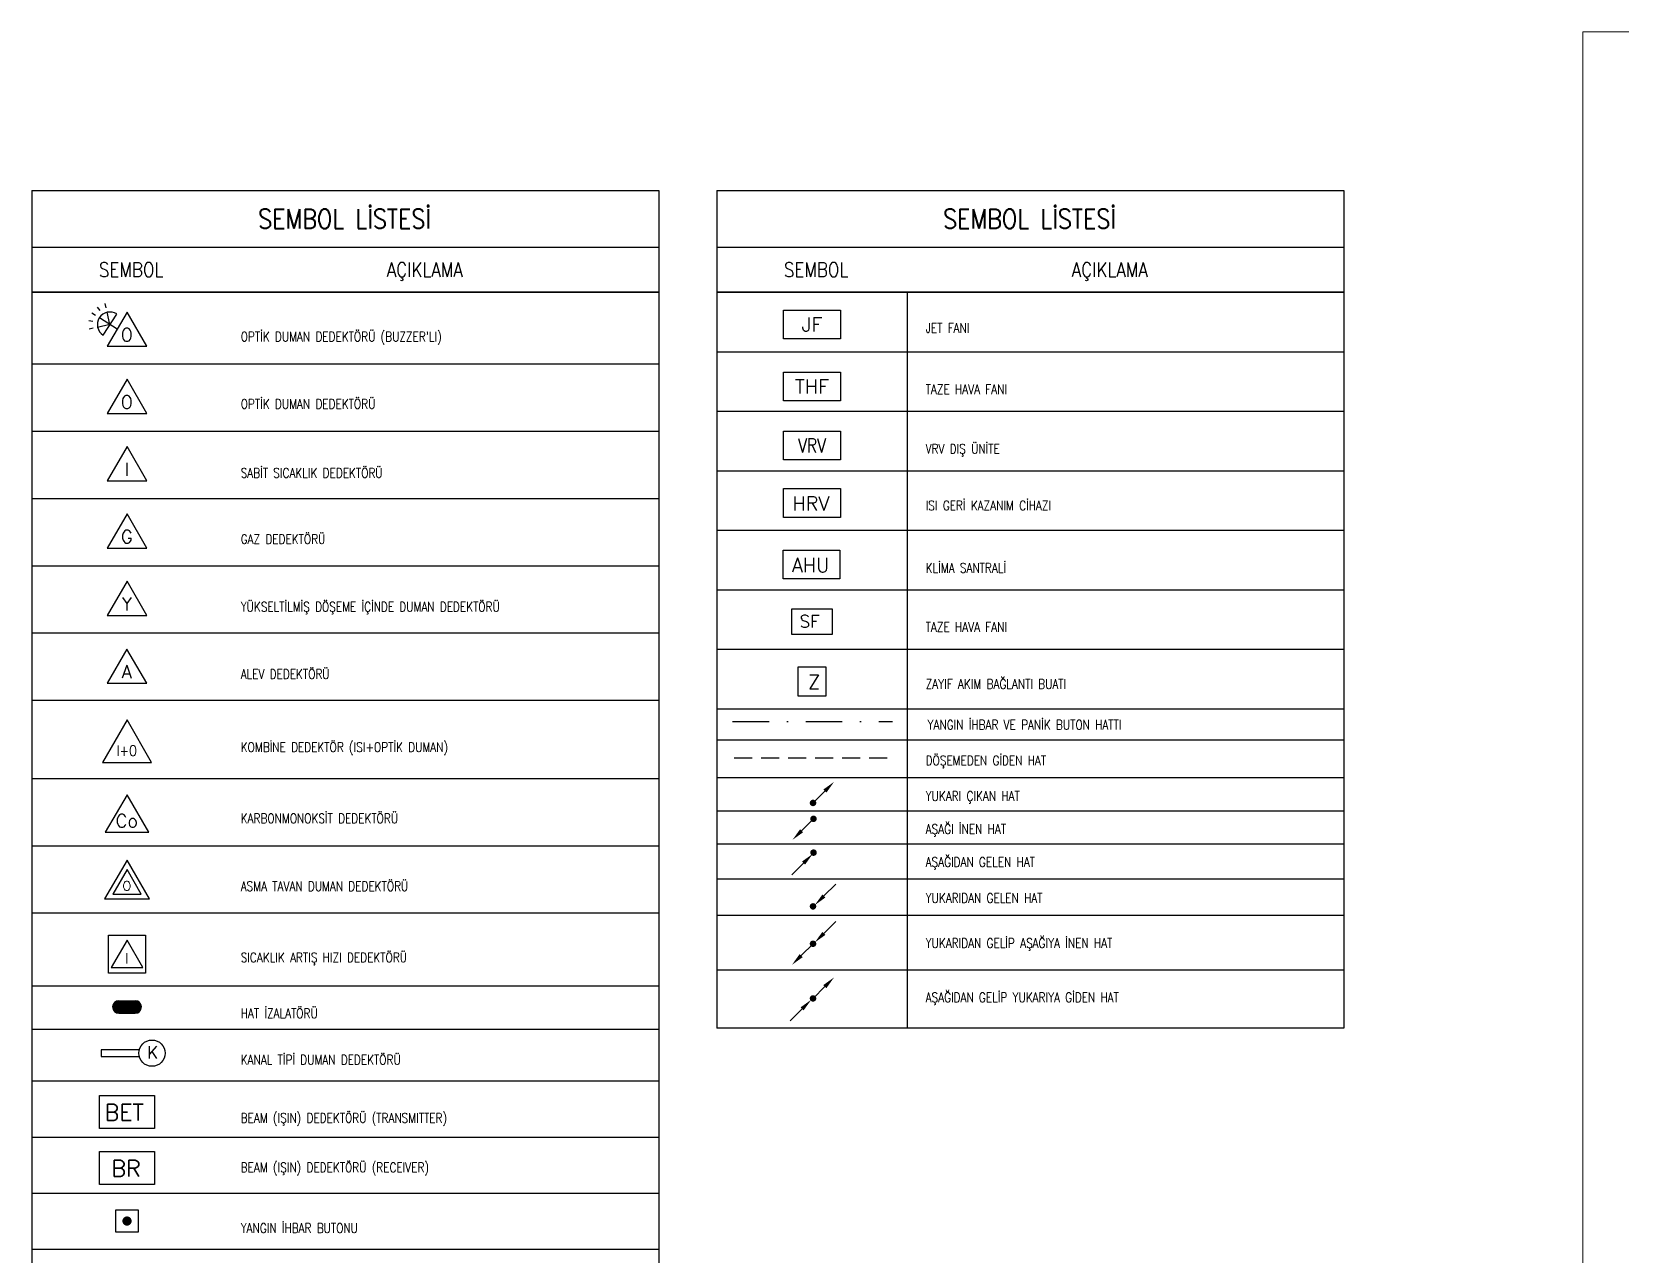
# Model space of a CAD drawing. Extents: x -3709 to 34975, y -230 to 8245.
# Drawn here: x -1616 to 40, y 2931 to 4205 of the extents above; entities that cross this region are included whole.
import ezdxf
from ezdxf.enums import TextEntityAlignment as Align

# ---------------------------------------------------------------- set-up
doc = ezdxf.new("R2010")
doc.units = 0
doc.linetypes.add('DASHDOT', pattern=[25.4, 12.7, -6.35, 0, -6.35])
doc.linetypes.add('HIDDEN', pattern=[0.375, 0.25, -0.125])
for name, color, linetype, lineweight in [('40A', 9, 'Continuous', 9), ('E-ALEV DEDEKTÖRÜ', 7, 'Continuous', 30), ('E-ASMA TAVAN DUMAN DEDEKTÖRÜ', 7, 'Continuous', 30), ('E-AŞAĞI İNEN HAT', 7, 'Continuous', 30), ('E-AŞAĞIDAN GELEN HAT', 7, 'Continuous', 30), ('E-AŞAĞIDAN GELİP YUKARIYA GİDEN HAT', 7, 'Continuous', 30), ('E-FLOW SWITCH', 7, 'Continuous', 30), ('E-GAZ DEDEKTÖRÜ', 7, 'Continuous', 30), ('E-HAT İZALATÖRÜ', 7, 'Continuous', 30), ('E-ISI GERİ KAZANIM', 7, 'Continuous', 30), ('E-JET FAN', 7, 'Continuous', 30), ('E-KABLO', 7, 'Continuous', 30), ('E-KANAL TİPİ DUMAN DEDEKTÖRÜ', 7, 'Continuous', 30), ('E-KARBONMONOKSİT DEDEKTÖRÜ', 7, 'Continuous', 30), ('E-KOMBİNE DEDEKTÖR (ISI+OPTİK DUMAN)', 7, 'Continuous', 30), ('E-OPTİK DUMAN DEDEKTÖRÜ', 7, 'Continuous', 30), ("E-OPTİK DUMAN DEDEKTÖRÜ (BUZZER'LI)", 7, 'Continuous', 30), ('E-SABİT SICAKLIK DEDEKTÖRÜ', 7, 'Continuous', 30), ('E-SICAKLIK ARTIŞ HIZI DEDEKTÖRÜ', 7, 'Continuous', 30), ('E-TAZE HAVA FANI', 7, 'Continuous', 30), ('E-VRV DIŞ ÜNİTE', 7, 'Continuous', 30), ('E-YANGIN', 7, 'Continuous', 30), ('E-YANGIN İHBAR BUTONU', 7, 'Continuous', 30), ('E-YAZI', 7, 'Continuous', 30), ('E-YUKARI ÇIKAN HAT', 7, 'Continuous', 30), ('E-YUKARIDAN GELEN HAT', 7, 'Continuous', 30), ('E-YUKARIDAN GELİP AŞAĞIYA İNEN HAT', 7, 'Continuous', 30), ('E-YÜKSELTİLMİŞ DÖŞEME İÇİNDE DUMAN DEDEKTÖRÜ', 7, 'Continuous', 30), ('E-ZAYIF AKIM BAĞLANTI KUTUSU BUAT', 7, 'Continuous', 30)]:
    doc.layers.add(name, color=color, linetype=linetype, lineweight=lineweight)
doc.styles.add('E-YAZI', font='txttw.shx')
doc.styles.add('ROMANS8', font='Txttw.shx')

# ---------------------------------------------------------------- blocks, each defined once
blk = doc.blocks.new("100_OPTİK DUMAN DEDEKTÖRÜ (BUZZER'LI) 085")
at = {"layer": "E-OPTİK DUMAN DEDEKTÖRÜ (BUZZER'LI)", "color": 3}
for p, q in [((-3.29, 3.22), (-3.66, 3.45)), ((-2.81, 3.73), (-3.06, 4.08)), ((-2.17, 4.01), (-2.26, 4.44)), ((-1.78, 2.26), (-2.06, 3.54)), ((-3.55, 2.57), (-3.98, 2.64)), ((-3.53, 1.87), (-3.96, 1.77)), ((-1.78, 2.26), (-3.06, 1.97)), ((-1.03, 1.78), (-2.88, 2.96))]:
    blk.add_line(p, q, dxfattribs=at)
at = {"layer": "E-OPTİK DUMAN DEDEKTÖRÜ (BUZZER'LI)", "color": 4}
blk.add_line((-2.48, 1.15), (-1.07, 3.36), dxfattribs=at)
blk.add_lwpolyline([(2.06, 0), (0, 3.57), (-2.06, 0)], close=True, dxfattribs=at)
blk.add_arc((-1.78, 2.26), 1.31, 57.5754, 237.5754, dxfattribs=at)
at = {"layer": "E-OPTİK DUMAN DEDEKTÖRÜ (BUZZER'LI)", "color": 3, "style": 'E-YAZI'}
blk.add_text('O', height=1.36, dxfattribs=at).set_placement((-0.02, 1.2), align=Align.MIDDLE)
blk = doc.blocks.new('100_OPTİK DUMAN DEDEKTÖRÜ 085')
at = {"layer": 'E-OPTİK DUMAN DEDEKTÖRÜ', "color": 4}
blk.add_lwpolyline([(2.06, 0), (0, 3.57), (-2.06, 0)], close=True, dxfattribs=at)
at = {"layer": 'E-OPTİK DUMAN DEDEKTÖRÜ', "color": 3, "style": 'E-YAZI'}
blk.add_text('O', height=1.36, dxfattribs=at).set_placement((-0.02, 1.2), align=Align.MIDDLE)
blk = doc.blocks.new('100_SABİT SICAKLIK DEDEKTÖRÜ 085')
at = {"layer": 'E-SABİT SICAKLIK DEDEKTÖRÜ', "color": 4}
blk.add_lwpolyline([(2.06, 0), (0, 3.57), (-2.06, 0)], close=True, dxfattribs=at)
at = {"layer": 'E-SABİT SICAKLIK DEDEKTÖRÜ', "color": 3, "style": 'E-YAZI'}
blk.add_text('I', height=1.36, dxfattribs=at).set_placement((-0.02, 1.2), align=Align.MIDDLE)
blk = doc.blocks.new('100_GAZ DEDEKTÖRÜ 085')
at = {"layer": 'E-GAZ DEDEKTÖRÜ', "color": 4}
blk.add_lwpolyline([(2.06, 0), (0, 3.57), (-2.06, 0)], close=True, dxfattribs=at)
at = {"layer": 'E-GAZ DEDEKTÖRÜ', "color": 3, "style": 'E-YAZI'}
blk.add_text('G', height=1.36, dxfattribs=at).set_placement((-0.02, 1.2), align=Align.MIDDLE)
blk = doc.blocks.new('100_YÜKSELTİLMİŞ DÖŞEME İÇİNDE DUMAN DEDEKTÖRÜ 085')
at = {"layer": 'E-YÜKSELTİLMİŞ DÖŞEME İÇİNDE DUMAN DEDEKTÖRÜ', "color": 4}
blk.add_lwpolyline([(2.06, 0), (0, 3.57), (-2.06, 0)], close=True, dxfattribs=at)
at = {"layer": 'E-YÜKSELTİLMİŞ DÖŞEME İÇİNDE DUMAN DEDEKTÖRÜ', "color": 3, "style": 'E-YAZI'}
blk.add_text('Y', height=1.36, dxfattribs=at).set_placement((-0.02, 1.2), align=Align.MIDDLE)
blk = doc.blocks.new('100_KOMBİNE DEDEKTÖR (ISI+OPTİK DUMAN) 085')
at = {"layer": 'E-KOMBİNE DEDEKTÖR (ISI+OPTİK DUMAN)', "color": 4}
blk.add_lwpolyline([(2.55, 0), (0, 4.42), (-2.55, 0)], close=True, dxfattribs=at)
at = {"layer": 'E-KOMBİNE DEDEKTÖR (ISI+OPTİK DUMAN)', "color": 3, "style": 'E-YAZI', "width": 0.8}
blk.add_text('I+O', height=1.102, dxfattribs=at).set_placement((-0.02, 1.22), align=Align.MIDDLE)
blk = doc.blocks.new('100_KARBONMONOKSİT DEDEKTÖRÜ 085')
at = {"layer": 'E-KARBONMONOKSİT DEDEKTÖRÜ', "color": 4}
blk.add_lwpolyline([(2.26, 0), (0, 3.92), (-2.26, 0)], close=True, dxfattribs=at)
at = {"layer": 'E-KARBONMONOKSİT DEDEKTÖRÜ', "color": 3, "style": 'E-YAZI'}
blk.add_text('Co', height=1.36, dxfattribs=at).set_placement((-0.02, 1.2), align=Align.MIDDLE)
blk = doc.blocks.new('100_ASMA TAVAN DUMAN DEDEKTÖRÜ 085')
at = {"layer": 'E-ASMA TAVAN DUMAN DEDEKTÖRÜ', "color": 4}
blk.add_lwpolyline([(2.33, 0), (0, 4.04), (-2.33, 0)], close=True, dxfattribs=at)
at = {"layer": 'E-ASMA TAVAN DUMAN DEDEKTÖRÜ', "color": 3}
blk.add_lwpolyline([(1.48, 0.49), (0, 3.06), (-1.48, 0.49)], close=True, dxfattribs=at)
at = {"layer": 'E-ASMA TAVAN DUMAN DEDEKTÖRÜ', "color": 3, "style": 'E-YAZI'}
blk.add_text('O', height=0.979, dxfattribs=at).set_placement((-0.02, 1.35), align=Align.MIDDLE)
blk = doc.blocks.new('100_SICAKLIK ARTIŞ HIZI DEDEKTÖRÜ')
at = {"layer": 'E-SICAKLIK ARTIŞ HIZI DEDEKTÖRÜ', "color": 4}
for points in [[(-2.26, 4.64), (2.26, 4.64), (2.26, 0), (-2.26, 0)], [(1.94, 0.66), (0, 4.02), (-1.94, 0.66)]]:
    blk.add_lwpolyline(points, close=True, dxfattribs=at)
at = {"layer": 'E-SICAKLIK ARTIŞ HIZI DEDEKTÖRÜ', "color": 3, "style": 'E-YAZI'}
blk.add_text('I', height=1.28, dxfattribs=at).set_placement((-0.02, 1.79), align=Align.MIDDLE)
blk = doc.blocks.new('100_HAT İZALATÖRÜ')
at = {"layer": 'E-HAT İZALATÖRÜ', "color": 4}
for p, q in [((-1.01, 1.52), (-1.01, 0)), ((-1.01, 1.52), (1.01, 1.52)), ((-1.01, 0), (1.01, 0)), ((1.01, 1.52), (1.01, 0))]:
    blk.add_line(p, q, dxfattribs=at)
at = {"layer": 'E-HAT İZALATÖRÜ', "color": 4, "const_width": 0.758, "flags": 128}
for points in [[(-1.01, 1.14, 0.414214), (-1.39, 0.76, 0.414214), (-1.01, 0.38, 0.414214)], [(1.01, 1.14, -0.414214), (1.39, 0.76, -0.414214), (1.01, 0.38, -0.414214)]]:
    blk.add_lwpolyline(points, format="xyb", dxfattribs=at)
at = {"layer": 'E-HAT İZALATÖRÜ', "color": 4}
for centre, start, end in [((-1.01, 0.76), 90, 270), ((1.01, 0.76), 270, 90)]:
    blk.add_arc(centre, 0.758, start, end, dxfattribs=at)
blk.add_solid([(-1.01, 1.52), (1.01, 1.52), (-1.01, 0), (1.01, 0)], dxfattribs=at)
blk = doc.blocks.new('*U627')
at = {"layer": 'E-KANAL TİPİ DUMAN DEDEKTÖRÜ', "color": 4}
for p, q in [((-6.22, 0.42), (-6.22, -0.42)), ((-1.55, 0.42), (-6.22, 0.42)), ((-6.22, -0.42), (-1.55, -0.42))]:
    blk.add_line(p, q, dxfattribs=at)
blk.add_circle((0, 0), 1.61, dxfattribs=at)
at = {"layer": 'E-KANAL TİPİ DUMAN DEDEKTÖRÜ', "color": 3, "style": 'ROMANS8'}
blk.add_text('K', height=1.5, rotation=359.9592, dxfattribs=at).set_placement((0.06, 0.1), align=Align.MIDDLE)
blk = doc.blocks.new('ZAYIF AKIM BAĞLANTI BUATI 1 100')
at = {"layer": 'E-ZAYIF AKIM BAĞLANTI KUTUSU BUAT', "color": 4}
blk.add_lwpolyline([(-17.5, 0), (17.5, 0), (17.5, 35), (-17.5, 35)], close=True, dxfattribs=at)
at = {"layer": 'E-ZAYIF AKIM BAĞLANTI KUTUSU BUAT', "color": 3, "style": 'E-YAZI'}
blk.add_text('Z', height=17.5, dxfattribs=at).set_placement((-4.7, 8.4))
blk = doc.blocks.new('SF')
at = {"layer": 'E-FLOW SWITCH', "color": 4}
blk.add_lwpolyline([(-25.3, 0), (25.3, 0), (25.3, 30.5), (-25.3, 30.5)], close=True, dxfattribs=at)
at = {"layer": 'E-FLOW SWITCH', "color": 3, "style": 'E-YAZI'}
blk.add_text('SF', height=15.05, dxfattribs=at).set_placement((-15.2, 8.2))
blk = doc.blocks.new('BEAM (IŞIN) DEDEKTÖRÜ (TRANSMİTTER)')
at = {"layer": 'E-YANGIN', "color": 4}
blk.add_lwpolyline([(-33.6, 40.6), (33.6, 40.6), (33.6, 0), (-33.6, 0)], close=True, dxfattribs=at)
at = {"layer": 'E-YANGIN', "color": 3, "style": 'E-YAZI'}
blk.add_text('BET', height=20, dxfattribs=at).set_placement((-27.5, 9.7))
blk = doc.blocks.new('BEAM (IŞIN) DEDEKTÖR (RECİEVER)')
at = {"layer": 'E-YANGIN', "color": 4}
blk.add_lwpolyline([(-33.6, 40.6), (33.6, 40.6), (33.6, 0), (-33.6, 0)], close=True, dxfattribs=at)
at = {"layer": 'E-YANGIN', "color": 3, "style": 'E-YAZI'}
blk.add_text('BR', height=20, dxfattribs=at).set_placement((-19.1, 9.7))
blk = doc.blocks.new('100_YANGIN İHBAR BUTONU 085')
at = {"layer": 'E-YANGIN İHBAR BUTONU', "color": 4}
blk.add_lwpolyline([(-1.16, -1.16), (-1.16, 1.16), (1.16, 1.16), (1.16, -1.16)], close=True, dxfattribs=at)
at = {"layer": 'E-YANGIN İHBAR BUTONU', "color": 3, "const_width": 0.483}
blk.add_lwpolyline([(-0.24, 0, 1), (0.24, 0, 1)], format="xyb", close=True, dxfattribs=at)
blk = doc.blocks.new('A$C4053522B')
at = {"layer": 'E-TAZE HAVA FANI', "color": 4}
blk.add_lwpolyline([(-35, 0), (-35, 35.3), (35, 35.3), (35, 0)], close=True, dxfattribs=at)
at = {"layer": 'E-TAZE HAVA FANI', "color": 3, "style": 'E-YAZI'}
blk.add_text('THF', height=17.38, dxfattribs=at).set_placement((0, 17.6), align=Align.MIDDLE_CENTER)
blk = doc.blocks.new('A$C47E2680B')
at = {"layer": 'E-VRV DIŞ ÜNİTE', "color": 4}
blk.add_lwpolyline([(-35, 0), (-35, 35.3), (35, 35.3), (35, 0)], close=True, dxfattribs=at)
at = {"layer": 'E-VRV DIŞ ÜNİTE', "color": 3, "style": 'E-YAZI', "width": 0.8}
blk.add_text('VRV', height=17.38, dxfattribs=at).set_placement((0, 17.6), align=Align.MIDDLE_CENTER)
blk = doc.blocks.new('A$C1E6D6DED')
at = {"layer": 'E-ISI GERİ KAZANIM', "color": 4}
blk.add_lwpolyline([(-35, 0), (-35, 35.3), (35, 35.3), (35, 0)], close=True, dxfattribs=at)
at = {"layer": 'E-ISI GERİ KAZANIM', "color": 3, "style": 'E-YAZI'}
blk.add_text('HRV', height=17.38, dxfattribs=at).set_placement((-24.2, 8.4))
blk = doc.blocks.new('A$C023E13E7')
at = {"layer": 'E-JET FAN', "color": 4}
blk.add_lwpolyline([(-35, 0), (-35, 35.3), (35, 35.3), (35, 0)], close=True, dxfattribs=at)
at = {"layer": 'E-JET FAN', "color": 3, "style": 'E-YAZI'}
blk.add_text('JF', height=17.38, dxfattribs=at).set_placement((0, 17.6), align=Align.MIDDLE_CENTER)
blk = doc.blocks.new('10_ALEV DEDEKTÖRÜ')
at = {"layer": 'E-ALEV DEDEKTÖRÜ', "color": 4}
blk.add_lwpolyline([(41.2, 0), (0, 71.3), (-41.2, 0)], close=True, dxfattribs=at)
at = {"layer": 'E-ALEV DEDEKTÖRÜ', "color": 3, "style": 'E-YAZI'}
blk.add_text('A', height=27.2, dxfattribs=at).set_placement((-0.4, 24), align=Align.MIDDLE)
blk = doc.blocks.new('100_YUKARI ÇIKAN HAT')
at = {"layer": 'E-YUKARI ÇIKAN HAT', "color": 3, "linetype": 'Continuous'}
blk.add_line((2.47, 2.47), (0, 0), dxfattribs=at)
at = {"layer": 'E-YUKARI ÇIKAN HAT', "color": 4, "linetype": 'Continuous', "const_width": 0.675}
blk.add_lwpolyline([(-0.34, 0, 1), (0.34, 0, 1)], format="xyb", close=True, dxfattribs=at)
at = {"layer": 'E-YUKARI ÇIKAN HAT', "color": 3, "linetype": 'Continuous'}
blk.add_solid([(2.15, 2.79), (2.79, 2.15), (4.38, 4.38)], dxfattribs=at)
blk = doc.blocks.new('100_AŞAĞI İNEN HAT')
at = {"layer": 'E-AŞAĞI İNEN HAT', "color": 3, "linetype": 'Continuous'}
blk.add_line((-2.47, -2.47), (0, 0), dxfattribs=at)
at = {"layer": 'E-AŞAĞI İNEN HAT', "color": 4, "linetype": 'Continuous', "const_width": 0.675}
blk.add_lwpolyline([(-0.34, 0, 1), (0.34, 0, 1)], format="xyb", close=True, dxfattribs=at)
at = {"layer": 'E-AŞAĞI İNEN HAT', "color": 3, "linetype": 'Continuous'}
blk.add_solid([(-2.15, -2.79), (-2.79, -2.15), (-4.38, -4.38)], dxfattribs=at)
blk = doc.blocks.new('100_AŞAĞIDAN GELEN HAT')
at = {"layer": 'E-AŞAĞIDAN GELEN HAT', "color": 3, "linetype": 'Continuous'}
blk.add_line((-2.07, -2.17), (-4.55, -4.64), dxfattribs=at)
at = {"layer": 'E-AŞAĞIDAN GELEN HAT', "color": 4, "linetype": 'Continuous', "const_width": 0.675}
blk.add_lwpolyline([(-0.34, 0, 1), (0.34, 0, 1)], format="xyb", close=True, dxfattribs=at)
at = {"layer": 'E-AŞAĞIDAN GELEN HAT', "color": 3, "linetype": 'Continuous'}
blk.add_solid([(-2.39, -1.85), (-1.76, -2.49), (-0.16, -0.26)], dxfattribs=at)
blk = doc.blocks.new('100_YUKARIDAN GELEN HAT')
at = {"layer": 'E-YUKARIDAN GELEN HAT', "color": 3, "linetype": 'Continuous'}
blk.add_line((2.28, 2.17), (4.75, 4.65), dxfattribs=at)
at = {"layer": 'E-YUKARIDAN GELEN HAT', "color": 4, "linetype": 'Continuous', "const_width": 0.675}
blk.add_lwpolyline([(-0.34, 0, 1), (0.34, 0, 1)], format="xyb", close=True, dxfattribs=at)
at = {"layer": 'E-YUKARIDAN GELEN HAT', "color": 3, "linetype": 'Continuous'}
blk.add_solid([(2.59, 1.86), (1.96, 2.49), (0.37, 0.27)], dxfattribs=at)
blk = doc.blocks.new('100_YUKARIDAN GELİP AŞAĞIYA İNEN HAT')
at = {"layer": 'E-YUKARIDAN GELİP AŞAĞIYA İNEN HAT', "color": 3, "linetype": 'Continuous'}
for p, q in [((2.28, 2.17), (4.75, 4.65)), ((-2.47, -2.47), (0, 0))]:
    blk.add_line(p, q, dxfattribs=at)
at = {"layer": 'E-YUKARIDAN GELİP AŞAĞIYA İNEN HAT', "color": 4, "linetype": 'Continuous', "const_width": 0.675}
blk.add_lwpolyline([(-0.34, 0, 1), (0.34, 0, 1)], format="xyb", close=True, dxfattribs=at)
at = {"layer": 'E-YUKARIDAN GELİP AŞAĞIYA İNEN HAT', "color": 3, "linetype": 'Continuous'}
for points in [[(2.59, 1.86), (1.96, 2.49), (0.37, 0.27)], [(-2.15, -2.79), (-2.79, -2.15), (-4.38, -4.38)]]:
    blk.add_solid(points, dxfattribs=at)
blk = doc.blocks.new('100_AŞAĞIDAN GELİP YUKARIYA GİDEN HAT')
at = {"layer": 'E-AŞAĞIDAN GELİP YUKARIYA GİDEN HAT', "color": 3, "linetype": 'Continuous'}
for p, q in [((2.47, 2.47), (0, 0)), ((-2.28, -2.17), (-4.75, -4.65))]:
    blk.add_line(p, q, dxfattribs=at)
at = {"layer": 'E-AŞAĞIDAN GELİP YUKARIYA GİDEN HAT', "color": 4, "linetype": 'Continuous', "const_width": 0.675}
blk.add_lwpolyline([(0.34, 0, 1), (-0.34, 0, 1)], format="xyb", close=True, dxfattribs=at)
at = {"layer": 'E-AŞAĞIDAN GELİP YUKARIYA GİDEN HAT', "color": 3, "linetype": 'Continuous'}
for points in [[(2.15, 2.79), (2.79, 2.15), (4.38, 4.38)], [(-2.59, -1.86), (-1.96, -2.49), (-0.37, -0.27)]]:
    blk.add_solid(points, dxfattribs=at)
blk = doc.blocks.new('E-AHU KLIMA SANTRALI')
at = {"layer": 'E-YANGIN', "color": 2}
blk.add_lwpolyline([(-68.5, 0), (-68.5, 69), (68.5, 69), (68.5, 0)], close=True, dxfattribs=at)
at = {"layer": 'E-YANGIN', "color": 2, "style": 'E-YAZI'}
blk.add_text('AHU', height=34, dxfattribs=at).set_placement((-47.3, 16.4))

msp = doc.modelspace()

# ---------------------------------------------------------------- linework, layer by layer
at = {"layer": '40A'}
msp.add_lwpolyline([(6995, 0), (0, 0), (0, 4205), (6995, 4205)], close=True, dxfattribs=at)
at = {"layer": 'E-KABLO', "color": 6, "linetype": 'DASHDOT', "ltscale": 3}
msp.add_line((-885.81, 3486.41), (-718.95, 3486.41), dxfattribs=at)
at = {"layer": 'E-KABLO', "color": 6, "linetype": 'HIDDEN', "ltscale": 75}
msp.add_line((-883.99, 3448.56), (-718.95, 3448.56), dxfattribs=at)
at = {"layer": 'E-YAZI', "color": 4}
for p, q in [((-1615.74, 4039.53), (-962.44, 4039.53)), ((-1615.74, 4039.53), (-1615.74, 1668.74)), ((-962.44, 4039.53), (-962.44, 1668.74)), ((-902.19, 4039.53), (-902.19, 3167.21)), ((-902.19, 4039.53), (-248.9, 4039.53)), ((-248.9, 4039.53), (-248.9, 3167.21)), ((-1615.74, 3980.62), (-962.44, 3980.62)), ((-902.19, 3980.62), (-248.9, 3980.62)), ((-1615.74, 3933.74), (-962.44, 3933.74)), ((-962.44, 3933.74), (-1615.74, 3933.74)), ((-902.19, 3933.74), (-248.9, 3933.74)), ((-248.9, 3933.74), (-902.19, 3933.74)), ((-248.9, 3167.21), (-902.19, 3167.21))]:
    msp.add_line(p, q, dxfattribs=at)
at = {"layer": 'E-YAZI', "color": 7, "linetype": 'Continuous'}
for p, q in [((-902.19, 3933.74), (-248.9, 3933.74)), ((-902.19, 3871.74), (-248.9, 3871.74)), ((-902.19, 3809.74), (-248.9, 3809.74)), ((-902.19, 3747.74), (-248.9, 3747.74)), ((-902.19, 3685.74), (-248.9, 3685.74)), ((-902.19, 3623.74), (-248.9, 3623.74)), ((-902.19, 3561.74), (-248.9, 3561.74)), ((-902.19, 3499.74), (-248.9, 3499.74)), ((-1615.74, 3053.66), (-962.44, 3053.66)), ((-1615.74, 2995.3), (-962.44, 2995.3)), ((-1615.74, 2936.94), (-962.44, 2936.94))]:
    msp.add_line(p, q, dxfattribs=at)
at = {"layer": 'E-YAZI', "color": 7}
for p, q in [((-703.78, 3933.74), (-703.78, 3167.21)), ((-962.44, 3858.82), (-1615.74, 3858.82)), ((-962.44, 3788.72), (-1615.74, 3788.72)), ((-962.44, 3718.61), (-1615.74, 3718.61)), ((-962.44, 3648.5), (-1615.74, 3648.5)), ((-962.44, 3578.39), (-1615.74, 3578.39)), ((-962.44, 3508.28), (-1615.74, 3508.28)), ((-248.9, 3466.96), (-902.19, 3466.96)), ((-248.9, 3427.74), (-902.19, 3427.74)), ((-962.44, 3426.83), (-1615.74, 3426.83)), ((-248.9, 3393.25), (-902.19, 3393.25)), ((-962.44, 3356.72), (-1615.74, 3356.72)), ((-248.9, 3358.77), (-902.19, 3358.77)), ((-248.9, 3322.4), (-902.19, 3322.4)), ((-962.44, 3287), (-1615.74, 3287)), ((-248.9, 3284.51), (-902.19, 3284.51)), ((-248.9, 3227.54), (-902.19, 3227.54)), ((-962.44, 3210.74), (-1615.74, 3210.74)), ((-962.44, 3165.76), (-1615.74, 3165.76)), ((-962.44, 3112.02), (-1615.74, 3112.02))]:
    msp.add_line(p, q, dxfattribs=at)

# ---------------------------------------------------------------- block references
at = {"layer": 'E-ALEV DEDEKTÖRÜ', "color": 4, "linetype": 'DASHDOT', "xscale": 0.5, "yscale": 0.5, "zscale": 0.5}
msp.add_blockref('10_ALEV DEDEKTÖRÜ', (-1516.57, 3526.3), dxfattribs=at)
at = {"layer": 'E-ASMA TAVAN DUMAN DEDEKTÖRÜ', "xscale": 10, "yscale": 10, "zscale": 10}
msp.add_blockref('100_ASMA TAVAN DUMAN DEDEKTÖRÜ 085', (-1516.53, 3301.77), dxfattribs=at)
at = {"layer": 'E-AŞAĞI İNEN HAT', "xscale": 5, "yscale": 5, "zscale": 5}
msp.add_blockref('100_AŞAĞI İNEN HAT', (-801.39, 3385.12, 0), dxfattribs=at)
at = {"layer": 'E-AŞAĞIDAN GELEN HAT', "xscale": 5, "yscale": 5, "zscale": 5}
msp.add_blockref('100_AŞAĞIDAN GELEN HAT', (-801.39, 3349.92, 0), dxfattribs=at)
at = {"layer": 'E-AŞAĞIDAN GELİP YUKARIYA GİDEN HAT', "xscale": 5, "yscale": 5, "zscale": 5}
msp.add_blockref('100_AŞAĞIDAN GELİP YUKARIYA GİDEN HAT', (-801.92, 3198.01, 0), dxfattribs=at)
at = {"layer": 'E-FLOW SWITCH', "xscale": 0.85, "yscale": 0.85, "zscale": 0.85}
msp.add_blockref('SF', (-802.99, 3577.47), dxfattribs=at)
at = {"layer": 'E-GAZ DEDEKTÖRÜ', "xscale": 10, "yscale": 10, "zscale": 10}
msp.add_blockref('100_GAZ DEDEKTÖRÜ 085', (-1516.53, 3667.06), dxfattribs=at)
at = {"layer": 'E-HAT İZALATÖRÜ', "xscale": 8.5, "yscale": 8.5, "zscale": 8.5}
msp.add_blockref('100_HAT İZALATÖRÜ', (-1516.53, 3182.68), dxfattribs=at)
at = {"layer": 'E-ISI GERİ KAZANIM', "color": 1, "linetype": 'Continuous', "ltscale": 100, "xscale": 0.85, "yscale": 0.85, "zscale": 0.85}
msp.add_blockref('A$C1E6D6DED', (-802.99, 3699.11), dxfattribs=at)
at = {"layer": 'E-JET FAN', "linetype": 'Continuous', "ltscale": 100, "xscale": 0.85, "yscale": 0.85, "zscale": 0.85}
msp.add_blockref('A$C023E13E7', (-802.99, 3885.11), dxfattribs=at)
at = {"layer": 'E-KABLO', "color": 1, "xscale": 0.4319999999999999, "yscale": 0.4319999999999999, "zscale": 0.4319999999999999}
msp.add_blockref('E-AHU KLIMA SANTRALI', (-803.48, 3635.1), dxfattribs=at)
at = {"layer": 'E-KANAL TİPİ DUMAN DEDEKTÖRÜ', "xscale": 8.5, "yscale": 8.5, "zscale": 8.5}
msp.add_blockref('*U627', (-1490.52, 3141.01), dxfattribs=at)
at = {"layer": 'E-KARBONMONOKSİT DEDEKTÖRÜ', "color": 4, "xscale": 10, "yscale": 10, "zscale": 10}
msp.add_blockref('100_KARBONMONOKSİT DEDEKTÖRÜ 085', (-1516.53, 3371.09), dxfattribs=at)
at = {"layer": 'E-KOMBİNE DEDEKTÖR (ISI+OPTİK DUMAN)', "xscale": 10, "yscale": 10, "zscale": 10}
msp.add_blockref('100_KOMBİNE DEDEKTÖR (ISI+OPTİK DUMAN) 085', (-1516.53, 3443.91), dxfattribs=at)
at = {"layer": 'E-OPTİK DUMAN DEDEKTÖRÜ', "xscale": 10, "yscale": 10, "zscale": 10}
msp.add_blockref('100_OPTİK DUMAN DEDEKTÖRÜ 085', (-1516.53, 3807.28), dxfattribs=at)
at = {"layer": "E-OPTİK DUMAN DEDEKTÖRÜ (BUZZER'LI)", "xscale": 10, "yscale": 10, "zscale": 10}
msp.add_blockref("100_OPTİK DUMAN DEDEKTÖRÜ (BUZZER'LI) 085", (-1516.53, 3877.39), dxfattribs=at)
at = {"layer": 'E-SABİT SICAKLIK DEDEKTÖRÜ', "xscale": 10, "yscale": 10, "zscale": 10}
msp.add_blockref('100_SABİT SICAKLIK DEDEKTÖRÜ 085', (-1516.53, 3737.17), dxfattribs=at)
at = {"layer": 'E-SICAKLIK ARTIŞ HIZI DEDEKTÖRÜ', "xscale": 8.5, "yscale": 8.5, "zscale": 8.5}
msp.add_blockref('100_SICAKLIK ARTIŞ HIZI DEDEKTÖRÜ', (-1516.53, 3224.52), dxfattribs=at)
at = {"layer": 'E-TAZE HAVA FANI', "color": 1, "linetype": 'Continuous', "ltscale": 100, "xscale": 0.85, "yscale": 0.85, "zscale": 0.85}
msp.add_blockref('A$C4053522B', (-802.99, 3820.46), dxfattribs=at)
at = {"layer": 'E-VRV DIŞ ÜNİTE', "color": 1, "linetype": 'Continuous', "ltscale": 100, "xscale": 0.85, "yscale": 0.85, "zscale": 0.85}
msp.add_blockref('A$C47E2680B', (-802.99, 3759.08), dxfattribs=at)
at = {"layer": 'E-YANGIN', "xscale": 0.85, "yscale": 0.85, "zscale": 0.85}
for name, p in [('BEAM (IŞIN) DEDEKTÖRÜ (TRANSMİTTER)', (-1516.53, 3062.55)), ('BEAM (IŞIN) DEDEKTÖR (RECİEVER)', (-1516.53, 3004.19))]:
    msp.add_blockref(name, p, dxfattribs=at)
at = {"layer": 'E-YANGIN İHBAR BUTONU', "xscale": 10, "yscale": 10, "zscale": 10}
msp.add_blockref('100_YANGIN İHBAR BUTONU 085', (-1516.53, 2966.12), dxfattribs=at)
at = {"layer": 'E-YUKARI ÇIKAN HAT', "xscale": 5, "yscale": 5, "zscale": 5}
msp.add_blockref('100_YUKARI ÇIKAN HAT', (-801.92, 3401.68, 0), dxfattribs=at)
at = {"layer": 'E-YUKARIDAN GELEN HAT', "xscale": 5, "yscale": 5, "zscale": 5}
msp.add_blockref('100_YUKARIDAN GELEN HAT', (-801.92, 3293.92, 0), dxfattribs=at)
at = {"layer": 'E-YUKARIDAN GELİP AŞAĞIYA İNEN HAT', "xscale": 5, "yscale": 5, "zscale": 5}
msp.add_blockref('100_YUKARIDAN GELİP AŞAĞIYA İNEN HAT', (-801.92, 3254.97, 0), dxfattribs=at)
at = {"layer": 'E-YÜKSELTİLMİŞ DÖŞEME İÇİNDE DUMAN DEDEKTÖRÜ', "xscale": 10, "yscale": 10, "zscale": 10}
msp.add_blockref('100_YÜKSELTİLMİŞ DÖŞEME İÇİNDE DUMAN DEDEKTÖRÜ 085', (-1516.53, 3596.96), dxfattribs=at)
at = {"layer": 'E-ZAYIF AKIM BAĞLANTI KUTUSU BUAT', "xscale": 0.85, "yscale": 0.85, "zscale": 0.85}
msp.add_blockref('ZAYIF AKIM BAĞLANTI BUATI 1 100', (-802.99, 3513.24), dxfattribs=at)

# ---------------------------------------------------------------- texts
at = {"layer": 'E-YAZI', "color": 4, "style": 'E-YAZI', "width": 0.85}
for s, height, p in [('SEMBOL LİSTESİ', 20, (-1289.96, 4010.08)), ('SEMBOL LİSTESİ', 20, (-576.41, 4010.08)), ('SEMBOL', 15, (-1512.27, 3957.24)), ('AÇIKLAMA', 15, (-1206.35, 3957.24)), ('SEMBOL', 15, (-798.72, 3957.24)), ('AÇIKLAMA', 15, (-492.81, 3957.24))]:
    msp.add_text(s, height=height, dxfattribs=at).set_placement(p, align=Align.MIDDLE_CENTER)
at = {"layer": 'E-YAZI', "color": 3, "style": 'E-YAZI', "width": 0.8}
for s, p in [("OPTİK DUMAN DEDEKTÖRÜ (BUZZER'LI)", (-1398.09, 3882.42)), ('JET FANI', (-684.54, 3891.46)), ('TAZE HAVA FANI', (-684.54, 3827.54)), ('OPTİK DUMAN DEDEKTÖRÜ', (-1398.09, 3812.31)), ('VRV DIŞ ÜNİTE', (-684.54, 3765.54)), ('SABİT SICAKLIK DEDEKTÖRÜ', (-1398.09, 3740.43)), ('ISI GERİ KAZANIM CİHAZI', (-684.54, 3706.5)), ('GAZ DEDEKTÖRÜ', (-1398.09, 3671.45)), ('KLİMA SANTRALİ', (-684.54, 3641.54)), ('YÜKSELTİLMİŞ DÖŞEME İÇİNDE DUMAN DEDEKTÖRÜ', (-1398.09, 3601.02)), ('TAZE HAVA FANI', (-684.54, 3579.89)), ('ALEV DEDEKTÖRÜ', (-1398.09, 3530.92)), ('ZAYIF AKIM BAĞLANTI BUATI', (-684.54, 3520.56)), ('YANGIN İHBAR VE PANİK BUTON HATTI', (-682.52, 3478.12)), ('KOMBİNE DEDEKTÖR (ISI+OPTİK DUMAN)', (-1398.09, 3454.75)), ('DÖŞEMEDEN GİDEN HAT', (-684.54, 3440.86, 0)), ('YUKARI ÇIKAN HAT', (-684.54, 3403.85)), ('KARBONMONOKSİT DEDEKTÖRÜ', (-1398.09, 3380.6)), ('AŞAĞI İNEN HAT', (-684.54, 3369.42)), ('AŞAĞIDAN GELEN HAT', (-684.54, 3335.14)), ('ASMA TAVAN DUMAN DEDEKTÖRÜ', (-1398.09, 3309.92)), ('YUKARIDAN GELEN HAT', (-684.54, 3297.61)), ('YUKARIDAN GELİP AŞAĞIYA İNEN HAT', (-684.54, 3250.65)), ('SICAKLIK ARTIŞ HIZI DEDEKTÖRÜ', (-1398.09, 3235.67)), ('AŞAĞIDAN GELİP YUKARIYA GİDEN HAT', (-684.54, 3194.08)), ('HAT İZALATÖRÜ', (-1398.09, 3177.49)), ('KANAL TİPİ DUMAN DEDEKTÖRÜ', (-1398.09, 3129.13)), ('BEAM (IŞIN) DEDEKTÖRÜ (TRANSMITTER)', (-1398.09, 3068.5)), ('BEAM (IŞIN) DEDEKTÖRÜ (RECEIVER)', (-1398.09, 3016.97)), ('YANGIN İHBAR BUTONU', (-1398.09, 2953.77))]:
    msp.add_text(s, height=10, dxfattribs=at).set_placement(p)

doc.saveas('drawing.dxf')
